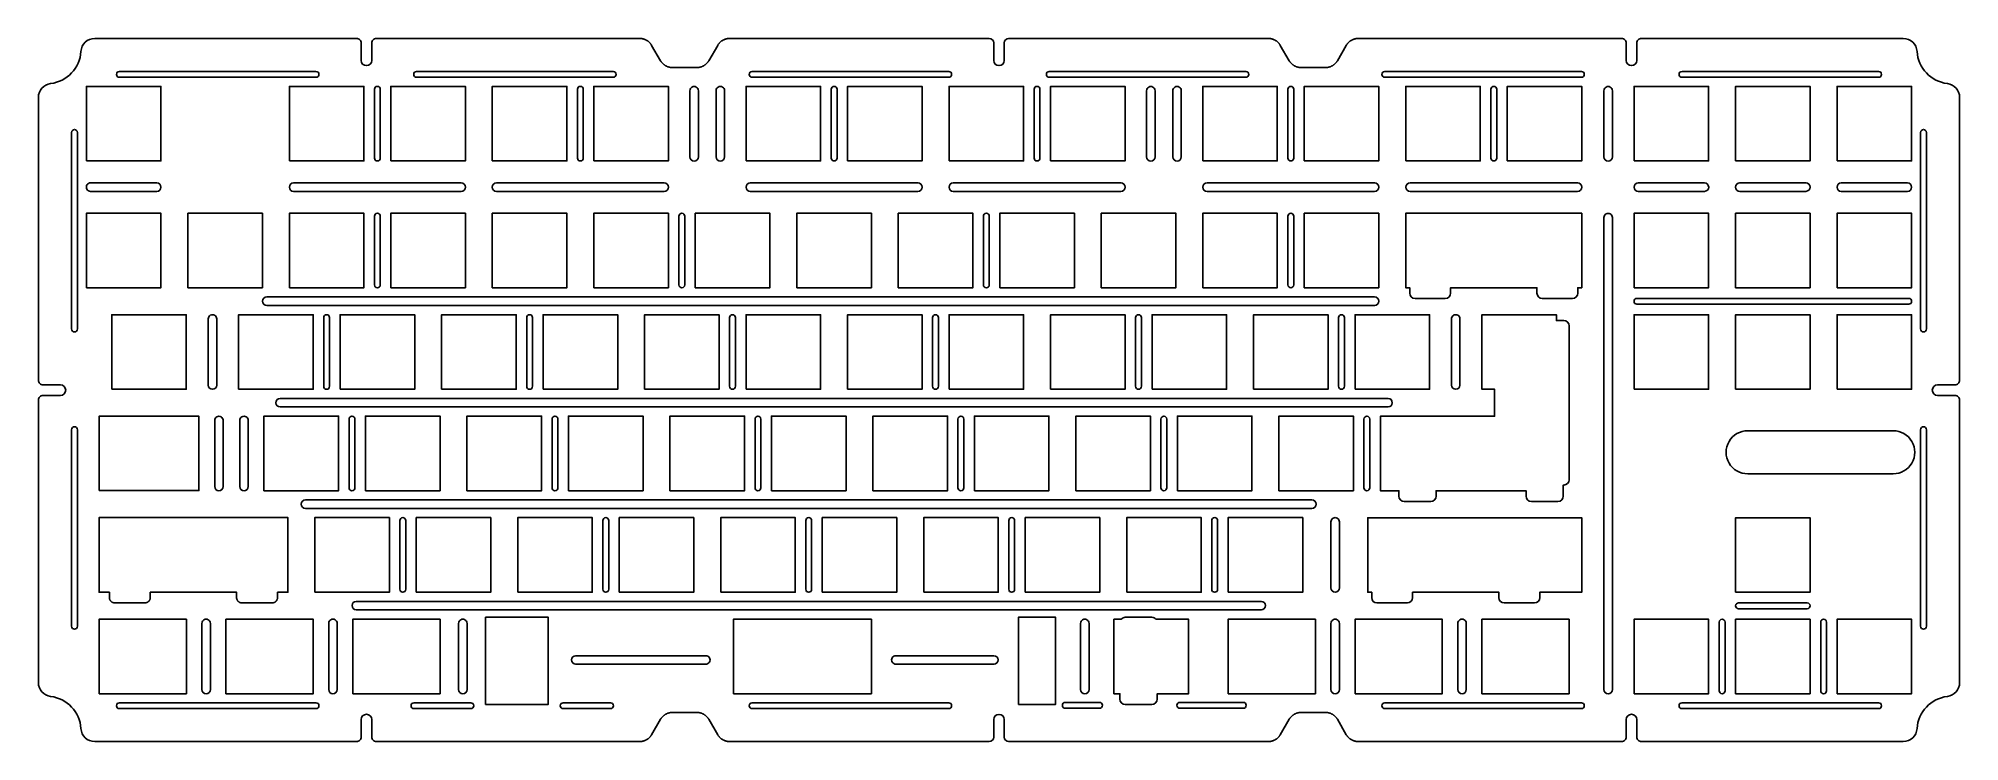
# Model space of a CAD drawing. Header units: millimetres. Extents: x -310 to 51, y 130 to 262.
import ezdxf

# ---------------------------------------------------------------- set-up
doc = ezdxf.new("R2010")
doc.units = ezdxf.units.MM
doc.header["$MEASUREMENT"] = 0
doc.layers.add('2', color=7, linetype='Continuous', true_color=0x00ffd5)
doc.layers.add('FR4', color=7, linetype='Continuous', true_color=0x000000)

msp = doc.modelspace()

# ---------------------------------------------------------------- linework, layer by layer
at = {"layer": '2', "elevation": 192.5}
msp.add_lwpolyline([(50.78, 251.39), (50.78, 198.28, -0.414214), (49.93, 197.43), (46.66, 197.43, 1), (46.66, 195.43), (49.93, 195.43, -0.414214), (50.78, 194.58), (50.78, 141.51, -0.379153), (48.49, 138.93, 0.360991), (42.79, 132.89, -0.395655), (40.2, 130.46), (-8.94, 130.46, -0.414214), (-9.79, 131.31), (-9.79, 134.57, 1), (-11.79, 134.57), (-11.79, 131.31, -0.414214), (-12.64, 130.46), (-62.09, 130.46), (-62.18, 130.46), (-62.27, 130.46), (-62.35, 130.47), (-62.43, 130.48), (-62.51, 130.49), (-62.59, 130.51), (-62.67, 130.52), (-62.75, 130.54), (-62.83, 130.57), (-62.91, 130.59), (-62.99, 130.62), (-63.07, 130.65), (-63.15, 130.69), (-63.23, 130.72), (-63.3, 130.76), (-63.38, 130.8), (-63.45, 130.85), (-63.52, 130.89), (-63.59, 130.94), (-63.66, 130.99), (-63.73, 131.05), (-63.79, 131.1), (-63.86, 131.16), (-63.92, 131.22), (-63.97, 131.28), (-64.03, 131.34), (-64.08, 131.4), (-64.14, 131.47), (-64.19, 131.53), (-64.23, 131.6), (-64.28, 131.67), (-64.33, 131.75), (-66.01, 134.66), (-66.05, 134.73), (-66.09, 134.8), (-66.14, 134.87), (-66.19, 134.93), (-66.25, 135), (-66.3, 135.06), (-66.36, 135.12), (-66.42, 135.18), (-66.48, 135.23), (-66.54, 135.29), (-66.6, 135.34), (-66.67, 135.39), (-66.74, 135.44), (-66.81, 135.49), (-66.88, 135.53), (-66.95, 135.58), (-67.02, 135.62), (-67.1, 135.66), (-67.17, 135.69), (-67.25, 135.73), (-67.32, 135.76), (-67.4, 135.79), (-67.48, 135.81), (-67.56, 135.84), (-67.64, 135.86), (-67.72, 135.88), (-67.8, 135.9), (-67.88, 135.91), (-67.97, 135.92), (-68.05, 135.93), (-68.13, 135.93), (-68.21, 135.93), (-72.83, 135.93), (-72.92, 135.93), (-73, 135.93), (-73.08, 135.92), (-73.16, 135.91), (-73.25, 135.9), (-73.33, 135.88), (-73.41, 135.86), (-73.49, 135.84), (-73.57, 135.81), (-73.65, 135.79), (-73.73, 135.76), (-73.8, 135.73), (-73.88, 135.69), (-73.95, 135.66), (-74.03, 135.62), (-74.1, 135.58), (-74.17, 135.53), (-74.24, 135.49), (-74.31, 135.44), (-74.38, 135.39), (-74.45, 135.34), (-74.51, 135.29), (-74.57, 135.23), (-74.63, 135.18), (-74.69, 135.12), (-74.75, 135.06), (-74.8, 135), (-74.86, 134.93), (-74.91, 134.87), (-74.95, 134.8), (-75, 134.73), (-75.04, 134.66), (-76.72, 131.75), (-76.77, 131.67), (-76.82, 131.6), (-76.86, 131.53), (-76.91, 131.47), (-76.96, 131.4), (-77.02, 131.34), (-77.07, 131.28), (-77.13, 131.22), (-77.19, 131.16), (-77.26, 131.1), (-77.32, 131.05), (-77.39, 130.99), (-77.45, 130.94), (-77.52, 130.89), (-77.6, 130.85), (-77.67, 130.8), (-77.74, 130.76), (-77.82, 130.72), (-77.9, 130.69), (-77.98, 130.65), (-78.05, 130.62), (-78.13, 130.59), (-78.21, 130.57), (-78.3, 130.54), (-78.38, 130.52), (-78.46, 130.51), (-78.54, 130.49), (-78.62, 130.48), (-78.7, 130.47), (-78.78, 130.46), (-78.86, 130.46), (-78.96, 130.46), (-127.68, 130.46, -0.414212), (-128.53, 131.31), (-128.53, 134.57, 1), (-130.52, 134.57), (-130.52, 131.31, -0.414212), (-131.37, 130.46), (-180.08, 130.46), (-180.18, 130.46), (-180.27, 130.46), (-180.35, 130.47), (-180.43, 130.48), (-180.51, 130.49), (-180.59, 130.51), (-180.67, 130.52), (-180.75, 130.54), (-180.83, 130.57), (-180.91, 130.59), (-180.99, 130.62), (-181.07, 130.65), (-181.15, 130.69), (-181.23, 130.72), (-181.3, 130.76), (-181.38, 130.8), (-181.45, 130.85), (-181.52, 130.89), (-181.59, 130.94), (-181.66, 130.99), (-181.73, 131.05), (-181.79, 131.1), (-181.86, 131.16), (-181.92, 131.22), (-181.97, 131.28), (-182.03, 131.34), (-182.08, 131.4), (-182.14, 131.47), (-182.19, 131.53), (-182.23, 131.6), (-182.28, 131.67), (-182.33, 131.75), (-184.01, 134.66), (-184.05, 134.73), (-184.09, 134.8), (-184.14, 134.87), (-184.19, 134.93), (-184.25, 135), (-184.3, 135.06), (-184.36, 135.12), (-184.42, 135.18), (-184.48, 135.23), (-184.54, 135.29), (-184.6, 135.34), (-184.67, 135.39), (-184.74, 135.44), (-184.81, 135.49), (-184.88, 135.53), (-184.95, 135.58), (-185.02, 135.62), (-185.1, 135.66), (-185.17, 135.69), (-185.25, 135.73), (-185.32, 135.76), (-185.4, 135.79), (-185.48, 135.81), (-185.56, 135.84), (-185.64, 135.86), (-185.72, 135.88), (-185.8, 135.9), (-185.88, 135.91), (-185.97, 135.92), (-186.05, 135.93), (-186.13, 135.93), (-186.21, 135.93), (-190.83, 135.93), (-190.92, 135.93), (-191, 135.93), (-191.08, 135.92), (-191.16, 135.91), (-191.25, 135.9), (-191.33, 135.88), (-191.41, 135.86), (-191.49, 135.84), (-191.57, 135.81), (-191.65, 135.79), (-191.73, 135.76), (-191.8, 135.73), (-191.88, 135.69), (-191.95, 135.66), (-192.03, 135.62), (-192.1, 135.58), (-192.17, 135.53), (-192.24, 135.49), (-192.31, 135.44), (-192.38, 135.39), (-192.45, 135.34), (-192.51, 135.29), (-192.57, 135.23), (-192.63, 135.18), (-192.69, 135.12), (-192.75, 135.06), (-192.8, 135), (-192.86, 134.93), (-192.91, 134.87), (-192.95, 134.8), (-193, 134.73), (-193.04, 134.66), (-194.72, 131.75), (-194.77, 131.67), (-194.82, 131.6), (-194.86, 131.53), (-194.91, 131.47), (-194.96, 131.4), (-195.02, 131.34), (-195.07, 131.28), (-195.13, 131.22), (-195.19, 131.16), (-195.26, 131.1), (-195.32, 131.05), (-195.39, 130.99), (-195.45, 130.94), (-195.52, 130.89), (-195.6, 130.85), (-195.67, 130.8), (-195.74, 130.76), (-195.82, 130.72), (-195.9, 130.69), (-195.98, 130.65), (-196.05, 130.62), (-196.13, 130.59), (-196.21, 130.57), (-196.3, 130.54), (-196.38, 130.52), (-196.46, 130.51), (-196.54, 130.49), (-196.62, 130.48), (-196.7, 130.47), (-196.78, 130.46), (-196.86, 130.46), (-196.96, 130.46), (-246.41, 130.46, -0.414214), (-247.26, 131.31), (-247.26, 134.57, 1), (-249.26, 134.57), (-249.26, 131.31, -0.414214), (-250.11, 130.46), (-299.25, 130.46, -0.395621), (-301.84, 132.89, 0.360991), (-307.54, 138.93, -0.379153), (-309.83, 141.51), (-309.83, 194.58, -0.414214), (-308.98, 195.43), (-305.71, 195.43, 1), (-305.71, 197.43), (-308.98, 197.43, -0.414214), (-309.83, 198.28), (-309.83, 251.39, -0.379153), (-307.54, 253.97, 0.360991), (-301.84, 260.01, -0.395621), (-299.25, 262.44), (-250.11, 262.44, -0.414214), (-249.26, 261.59), (-249.26, 258.33, 1), (-247.26, 258.33), (-247.26, 261.59, -0.414214), (-246.41, 262.44), (-196.96, 262.44), (-196.86, 262.44), (-196.78, 262.44), (-196.7, 262.43), (-196.62, 262.42), (-196.54, 262.41), (-196.46, 262.39), (-196.38, 262.38), (-196.3, 262.35), (-196.21, 262.33), (-196.13, 262.31), (-196.05, 262.28), (-195.98, 262.25), (-195.9, 262.21), (-195.82, 262.18), (-195.74, 262.14), (-195.67, 262.1), (-195.6, 262.05), (-195.52, 262.01), (-195.45, 261.96), (-195.39, 261.91), (-195.32, 261.85), (-195.26, 261.8), (-195.19, 261.74), (-195.13, 261.68), (-195.07, 261.62), (-195.02, 261.56), (-194.96, 261.5), (-194.91, 261.43), (-194.86, 261.37), (-194.82, 261.3), (-194.77, 261.23), (-194.72, 261.14), (-193.04, 258.24), (-193, 258.17), (-192.95, 258.1), (-192.91, 258.03), (-192.86, 257.97), (-192.8, 257.9), (-192.75, 257.84), (-192.69, 257.78), (-192.63, 257.72), (-192.57, 257.66), (-192.51, 257.61), (-192.45, 257.56), (-192.38, 257.51), (-192.31, 257.46), (-192.24, 257.41), (-192.17, 257.37), (-192.1, 257.32), (-192.03, 257.28), (-191.95, 257.24), (-191.88, 257.21), (-191.8, 257.17), (-191.73, 257.14), (-191.65, 257.11), (-191.57, 257.09), (-191.49, 257.06), (-191.41, 257.04), (-191.33, 257.02), (-191.25, 257), (-191.16, 256.99), (-191.08, 256.98), (-191, 256.97), (-190.92, 256.97), (-190.83, 256.97), (-186.21, 256.97), (-186.13, 256.97), (-186.05, 256.97), (-185.97, 256.98), (-185.88, 256.99), (-185.8, 257), (-185.72, 257.02), (-185.64, 257.04), (-185.56, 257.06), (-185.48, 257.09), (-185.4, 257.11), (-185.32, 257.14), (-185.25, 257.17), (-185.17, 257.21), (-185.1, 257.24), (-185.02, 257.28), (-184.95, 257.32), (-184.88, 257.37), (-184.81, 257.41), (-184.74, 257.46), (-184.67, 257.51), (-184.6, 257.56), (-184.54, 257.61), (-184.48, 257.66), (-184.42, 257.72), (-184.36, 257.78), (-184.3, 257.84), (-184.25, 257.9), (-184.19, 257.97), (-184.14, 258.03), (-184.09, 258.1), (-184.05, 258.17), (-184.01, 258.24), (-182.33, 261.14), (-182.28, 261.23), (-182.23, 261.3), (-182.19, 261.37), (-182.14, 261.43), (-182.08, 261.5), (-182.03, 261.56), (-181.97, 261.62), (-181.92, 261.68), (-181.86, 261.74), (-181.79, 261.8), (-181.73, 261.85), (-181.66, 261.91), (-181.59, 261.96), (-181.52, 262.01), (-181.45, 262.05), (-181.38, 262.1), (-181.3, 262.14), (-181.23, 262.18), (-181.15, 262.21), (-181.07, 262.25), (-180.99, 262.28), (-180.91, 262.31), (-180.83, 262.33), (-180.75, 262.35), (-180.67, 262.38), (-180.59, 262.39), (-180.51, 262.41), (-180.43, 262.42), (-180.35, 262.43), (-180.27, 262.44), (-180.18, 262.44), (-180.09, 262.44), (-131.37, 262.44, -0.414207), (-130.52, 261.59), (-130.52, 258.33, 1), (-128.53, 258.33), (-128.53, 261.59, -0.414207), (-127.68, 262.44), (-78.96, 262.44), (-78.86, 262.44), (-78.78, 262.44), (-78.7, 262.43), (-78.62, 262.42), (-78.54, 262.41), (-78.46, 262.39), (-78.38, 262.38), (-78.3, 262.35), (-78.21, 262.33), (-78.13, 262.31), (-78.05, 262.28), (-77.98, 262.25), (-77.9, 262.21), (-77.82, 262.18), (-77.74, 262.14), (-77.67, 262.1), (-77.6, 262.05), (-77.52, 262.01), (-77.45, 261.96), (-77.39, 261.91), (-77.32, 261.85), (-77.26, 261.8), (-77.19, 261.74), (-77.13, 261.68), (-77.07, 261.62), (-77.02, 261.56), (-76.96, 261.5), (-76.91, 261.43), (-76.86, 261.37), (-76.82, 261.3), (-76.77, 261.23), (-76.72, 261.14), (-75.04, 258.24), (-75, 258.17), (-74.95, 258.1), (-74.91, 258.03), (-74.86, 257.97), (-74.8, 257.9), (-74.75, 257.84), (-74.69, 257.78), (-74.63, 257.72), (-74.57, 257.66), (-74.51, 257.61), (-74.45, 257.56), (-74.38, 257.51), (-74.31, 257.46), (-74.24, 257.41), (-74.17, 257.37), (-74.1, 257.32), (-74.03, 257.28), (-73.95, 257.24), (-73.88, 257.21), (-73.8, 257.17), (-73.73, 257.14), (-73.65, 257.11), (-73.57, 257.09), (-73.49, 257.06), (-73.41, 257.04), (-73.33, 257.02), (-73.25, 257), (-73.16, 256.99), (-73.08, 256.98), (-73, 256.97), (-72.92, 256.97), (-72.83, 256.97), (-68.21, 256.97), (-68.13, 256.97), (-68.05, 256.97), (-67.97, 256.98), (-67.88, 256.99), (-67.8, 257), (-67.72, 257.02), (-67.64, 257.04), (-67.56, 257.06), (-67.48, 257.09), (-67.4, 257.11), (-67.32, 257.14), (-67.25, 257.17), (-67.17, 257.21), (-67.1, 257.24), (-67.02, 257.28), (-66.95, 257.32), (-66.88, 257.37), (-66.81, 257.41), (-66.74, 257.46), (-66.67, 257.51), (-66.6, 257.56), (-66.54, 257.61), (-66.48, 257.66), (-66.42, 257.72), (-66.36, 257.78), (-66.3, 257.84), (-66.25, 257.9), (-66.19, 257.97), (-66.14, 258.03), (-66.09, 258.1), (-66.05, 258.17), (-66.01, 258.24), (-64.33, 261.14), (-64.28, 261.23), (-64.23, 261.3), (-64.19, 261.37), (-64.14, 261.43), (-64.08, 261.5), (-64.03, 261.56), (-63.97, 261.62), (-63.92, 261.68), (-63.86, 261.74), (-63.79, 261.8), (-63.73, 261.85), (-63.66, 261.91), (-63.59, 261.96), (-63.52, 262.01), (-63.45, 262.05), (-63.38, 262.1), (-63.3, 262.14), (-63.23, 262.18), (-63.15, 262.21), (-63.07, 262.25), (-62.99, 262.28), (-62.91, 262.31), (-62.83, 262.33), (-62.75, 262.35), (-62.67, 262.38), (-62.59, 262.39), (-62.51, 262.41), (-62.43, 262.42), (-62.35, 262.43), (-62.27, 262.44), (-62.18, 262.44), (-62.09, 262.44), (-12.64, 262.44, -0.414214), (-11.79, 261.59), (-11.79, 258.33, 1), (-9.79, 258.33), (-9.79, 261.59, -0.414214), (-8.94, 262.44), (40.2, 262.44, -0.395655), (42.79, 260.01, 0.360992), (48.49, 253.97, -0.379153)], format="xyb", close=True, dxfattribs=at)
at = {"layer": 'FR4', "elevation": 192.5}
for points in [[(-257.73, 256.24), (-294.63, 256.24, 1), (-294.63, 255.14), (-257.73, 255.14, 1)], [(-238.83, 256.24), (-201.93, 256.24, -1), (-201.93, 255.14), (-238.83, 255.14, -1)], [(-138.97, 256.24), (-175.87, 256.24, 1), (-175.87, 255.14), (-138.97, 255.14, 1)], [(-120.08, 256.24), (-83.18, 256.24, -1), (-83.18, 255.14), (-120.08, 255.14, -1)], [(-20.21, 256.24), (-57.11, 256.24, 1), (-57.11, 255.14), (-20.21, 255.14, 1)], [(-1.32, 256.24), (35.58, 256.24, -1), (35.58, 255.14), (-1.32, 255.14, -1)], [(-246.75, 252.89, -1), (-245.65, 252.89), (-245.65, 239.99, -1), (-246.75, 239.99)], [(-208.65, 252.89, -1), (-207.55, 252.89), (-207.55, 239.99, -1), (-208.65, 239.99)], [(-185.95, 252.62), (-185.95, 240.22, -1), (-187.55, 240.22), (-187.55, 252.62, -1.000002)], [(-181.03, 240.22, -1), (-182.63, 240.22), (-182.63, 252.62, -1.000002), (-181.03, 252.62)], [(-161.03, 252.89, -1), (-159.93, 252.89), (-159.93, 239.99, -1), (-161.03, 239.99)], [(-122.93, 252.89, -1), (-121.83, 252.89), (-121.83, 239.99, -1), (-122.93, 239.99)], [(-100.23, 252.62), (-100.23, 240.22, -1), (-101.83, 240.22), (-101.83, 252.62, -1.000002)], [(-95.3, 240.22, -1), (-96.9, 240.22), (-96.9, 252.62, -1.000002), (-95.3, 252.62)], [(-75.29, 252.89, -1), (-74.19, 252.89), (-74.19, 239.99, -1), (-75.29, 239.99)], [(-37.19, 252.89, -1), (-36.09, 252.89), (-36.09, 239.99, -1), (-37.19, 239.99)], [(-14.38, 252.62), (-14.38, 240.22, -1), (-15.98, 240.22), (-15.98, 252.62, -1.000002)], [(-303.61, 207.9), (-303.61, 244.8, -1), (-302.51, 244.8), (-302.51, 207.9, -1)], [(44.56, 207.9), (44.56, 244.8, 1), (43.46, 244.8), (43.46, 207.9, 1)], [(-287.63, 233.74), (-300.03, 233.74, -1.000002), (-300.03, 235.34), (-287.63, 235.34, -0.999993)], [(-230.48, 233.74), (-261.93, 233.74, -0.999982), (-261.93, 235.34), (-230.48, 235.34, -0.999917)], [(-223.83, 235.34), (-192.38, 235.34, -0.999867), (-192.38, 233.74), (-223.83, 233.74, -0.999911)], [(-144.75, 233.74), (-176.2, 233.74, -0.999982), (-176.2, 235.34), (-144.75, 235.34, -0.999917)], [(-138.1, 235.34), (-106.65, 235.34, -0.999867), (-106.65, 233.74), (-138.1, 233.74, -0.999911)], [(-90.48, 235.34), (-59.03, 235.34, -0.999867), (-59.03, 233.74), (-90.48, 233.74, -0.999911)], [(-52.37, 235.34), (-20.91, 235.34, -0.999867), (-20.91, 233.74), (-52.37, 233.74, -0.999911)], [(2.89, 233.74), (-9.52, 233.74, -0.999823), (-9.52, 235.34), (2.88, 235.34, -0.999804)], [(21.94, 233.74), (9.53, 233.74, -0.999823), (9.53, 235.34), (21.93, 235.34, -0.999804)], [(28.58, 235.34), (40.98, 235.34, -1), (40.98, 233.74), (28.58, 233.74, -0.999938)], [(-246.75, 229.08, -1), (-245.65, 229.08), (-245.65, 216.18, -1), (-246.75, 216.18)], [(-189.6, 229.08, -1), (-188.5, 229.08), (-188.5, 216.18, -1), (-189.6, 216.18)], [(-132.45, 229.08, -1), (-131.35, 229.08), (-131.35, 216.18, -1), (-132.45, 216.18)], [(-75.3, 229.08, -1), (-74.2, 229.08), (-74.2, 216.18, -1), (-75.3, 216.18)], [(-52.43, 214.63), (-52.43, 215.63), (-53.18, 215.63), (-53.18, 229.63), (-20.13, 229.63), (-20.13, 215.63), (-20.88, 215.63), (-20.88, 214.63, -0.414213), (-21.88, 213.63), (-27.55, 213.63, -0.414213), (-28.55, 214.63), (-28.55, 215.63), (-44.75, 215.63), (-44.75, 214.63, -0.414213), (-45.75, 213.63), (-51.43, 213.63, -0.414213)], [(-14.38, 228.81), (-14.38, 140.21, -1), (-15.98, 140.21), (-15.98, 228.81, -1.000002)], [(41.23, 212.55), (-9.77, 212.55, -1), (-9.77, 213.65), (41.23, 213.65, -1)], [(-276.36, 209.78), (-276.36, 197.38, -1), (-277.96, 197.38), (-277.96, 209.78, -1.000002)], [(-256.28, 210.04, -1), (-255.18, 210.04), (-255.18, 197.14, -1), (-256.28, 197.14)], [(-218.18, 210.04, -1), (-217.08, 210.04), (-217.08, 197.14, -1), (-218.18, 197.14)], [(-180.08, 210.04, -1), (-178.98, 210.04), (-178.98, 197.14, -1), (-180.08, 197.14)], [(-141.98, 210.04, -1), (-140.88, 210.04), (-140.88, 197.14, -1), (-141.98, 197.14)], [(-103.88, 210.04, -1), (-102.78, 210.04), (-102.78, 197.14, -1), (-103.88, 197.14)], [(-65.78, 210.04, -1), (-64.68, 210.04), (-64.68, 197.14, -1), (-65.78, 197.14)], [(-54.47, 176.53), (-54.47, 177.53), (-57.94, 177.53), (-57.94, 191.53), (-36.51, 191.53), (-36.51, 196.58), (-38.89, 196.58), (-38.89, 210.58), (-24.89, 210.58), (-24.89, 209.49), (-23.51, 209.49, -0.414213), (-22.51, 208.49), (-22.51, 179.61, -0.414206), (-23.51, 178.61), (-23.6, 178.61), (-23.6, 176.53, -0.414213), (-24.6, 175.53), (-29.6, 175.53, -0.414206), (-30.6, 176.53), (-30.6, 177.53), (-47.47, 177.53), (-47.47, 176.53, -0.414206), (-48.47, 175.53), (-53.47, 175.53, -0.414213)], [(-43, 197.38, -1), (-44.6, 197.38), (-44.6, 209.78, -1.000002), (-43, 209.78)], [(-275.14, 190.73), (-275.14, 178.33, -1), (-276.74, 178.33), (-276.74, 190.73, -1.000002)], [(-270.44, 178.33, -1), (-272.04, 178.33), (-272.04, 190.73, -1.000002), (-270.44, 190.73)], [(-251.52, 190.99, -1), (-250.42, 190.99), (-250.42, 178.09, -1), (-251.52, 178.09)], [(-213.42, 190.99, -1), (-212.32, 190.99), (-212.32, 178.09, -1), (-213.42, 178.09)], [(-175.32, 190.99, -1), (-174.22, 190.99), (-174.22, 178.09, -1), (-175.32, 178.09)], [(-137.22, 190.99, -1), (-136.12, 190.99), (-136.12, 178.09, -1), (-137.22, 178.09)], [(-99.12, 190.99, -1), (-98.02, 190.99), (-98.02, 178.09, -1), (-99.12, 178.09)], [(-61.02, 190.99, -1), (-59.92, 190.99), (-59.92, 178.09, -1), (-61.02, 178.09)], [(-303.61, 189), (-303.61, 152.1, 1), (-302.51, 152.1), (-302.51, 189, 1)], [(38.31, 180.71), (11.01, 180.71, -1.000155), (11.01, 188.81), (38.31, 188.81, -1.000155)], [(44.56, 189), (44.56, 152.1, -1), (43.46, 152.1), (43.46, 189, -1)], [(-241.99, 171.94, -1), (-240.89, 171.94), (-240.89, 159.04, -1), (-241.99, 159.04)], [(-203.89, 171.94, -1), (-202.79, 171.94), (-202.79, 159.04, -1), (-203.89, 159.04)], [(-165.79, 171.94, -1), (-164.69, 171.94), (-164.69, 159.04, -1), (-165.79, 159.04)], [(-127.69, 171.94, -1), (-126.59, 171.94), (-126.59, 159.04, -1), (-127.69, 159.04)], [(-89.59, 171.94, -1), (-88.49, 171.94), (-88.49, 159.04, -1), (-89.59, 159.04)], [(-65.62, 171.69), (-65.62, 159.29, -1), (-67.22, 159.29), (-67.22, 171.69, -1.000002)], [(-28.02, 157.48), (-28.02, 158.48), (-20.13, 158.48), (-20.13, 172.48), (-60.32, 172.48), (-60.32, 158.48), (-59.57, 158.48), (-59.57, 157.48, 0.414213), (-58.57, 156.48), (-52.9, 156.48, 0.414213), (-51.9, 157.48), (-51.9, 158.48), (-35.7, 158.48), (-35.7, 157.48, 0.414213), (-34.7, 156.48), (-29.02, 156.48, 0.414213)], [(22.18, 156.5, -1), (22.18, 155.4), (9.28, 155.4, -1), (9.28, 156.5)], [(-277.55, 152.63), (-277.55, 140.23, -1), (-279.15, 140.23), (-279.15, 152.63, -1.000002)], [(-253.74, 152.63), (-253.74, 140.23, -1), (-255.34, 140.23), (-255.34, 152.63, -1.000002)], [(-229.36, 152.63), (-229.36, 140.23, -1), (-230.96, 140.23), (-230.96, 152.63, -1.000002)], [(-112.62, 152.63), (-112.62, 140.23, -1), (-114.22, 140.23), (-114.22, 152.63, -1.000002)], [(-100.07, 153.43), (-93.95, 153.43), (-93.95, 139.43), (-99.83, 139.43), (-99.83, 138.43, -0.414206), (-100.83, 137.43), (-105.83, 137.43, -0.414213), (-106.83, 138.43), (-106.83, 139.43), (-107.95, 139.43), (-107.95, 153.43), (-106.59, 153.43, -0.219136), (-105.83, 153.78), (-100.83, 153.78, -0.219126)], [(-65.62, 152.63), (-65.62, 140.23, -1), (-67.22, 140.23), (-67.22, 152.63, -1.000002)], [(-41.81, 152.63), (-41.81, 140.23, -1), (-43.41, 140.23), (-43.41, 152.63, -1.000002)], [(6.76, 152.88, 1), (5.66, 152.88), (5.66, 139.98, 1), (6.76, 139.98)], [(24.71, 152.88, -1), (25.81, 152.88), (25.81, 139.98, -1), (24.71, 139.98)], [(-184.56, 144.98), (-208.96, 144.98, -1), (-208.96, 146.58), (-184.56, 146.58, -1.000002)], [(-130.48, 146.58), (-148.88, 146.58, 1.000001), (-148.88, 144.98), (-130.48, 144.98, 1)], [(-257.73, 136.64), (-294.63, 136.64, -1), (-294.63, 137.74), (-257.73, 137.74, -1)], [(-228.68, 136.64), (-239.33, 136.64, -1), (-239.33, 137.74), (-228.68, 137.74, -1)], [(-211.33, 137.74), (-202.43, 137.74, -1), (-202.43, 136.64), (-211.33, 136.64, -1)], [(-138.97, 136.64), (-175.87, 136.64, -1), (-175.87, 137.74), (-138.97, 137.74, -1)], [(-117.07, 137.81), (-110.67, 137.81, -1), (-110.67, 136.71), (-117.07, 136.71, -1)], [(-95.57, 137.81), (-83.67, 137.81, -1), (-83.67, 136.71), (-95.57, 136.71, -1)], [(-20.21, 136.64), (-57.11, 136.64, -1), (-57.11, 137.74), (-20.21, 137.74, -1)], [(-1.32, 136.64), (35.58, 136.64, 1), (35.58, 137.74), (-1.32, 137.74, 1)]]:
    msp.add_lwpolyline(points, format="xyb", close=True, dxfattribs=at)
for points in [[(-300.83, 239.45), (-286.83, 239.45), (-286.83, 253.45), (-300.83, 253.45)], [(-262.73, 239.44), (-248.73, 239.44), (-248.73, 253.44), (-262.73, 253.44)], [(-243.68, 239.44), (-229.68, 239.44), (-229.68, 253.44), (-243.68, 253.44)], [(-224.63, 239.44), (-210.63, 239.44), (-210.63, 253.44), (-224.63, 253.44)], [(-205.58, 239.44), (-191.58, 239.44), (-191.58, 253.44), (-205.58, 253.44)], [(-177, 239.44), (-163, 239.44), (-163, 253.44), (-177, 253.44)], [(-157.95, 239.44), (-143.95, 239.44), (-143.95, 253.44), (-157.95, 253.44)], [(-138.9, 239.44), (-124.9, 239.44), (-124.9, 253.44), (-138.9, 253.44)], [(-119.85, 239.44), (-105.85, 239.44), (-105.85, 253.44), (-119.85, 253.44)], [(-91.28, 239.44), (-77.28, 239.44), (-77.28, 253.44), (-91.28, 253.44)], [(-72.23, 239.44), (-58.23, 239.44), (-58.23, 253.44), (-72.23, 253.44)], [(-53.18, 239.44), (-39.18, 239.44), (-39.18, 253.44), (-53.18, 253.44)], [(-34.13, 239.44), (-20.13, 239.44), (-20.13, 253.44), (-34.13, 253.44)], [(-10.32, 239.44), (3.68, 239.44), (3.68, 253.44), (-10.32, 253.44)], [(8.73, 239.44), (22.73, 239.44), (22.73, 253.44), (8.73, 253.44)], [(27.78, 239.44), (41.78, 239.44), (41.78, 253.44), (27.78, 253.44)], [(-300.83, 215.63), (-286.83, 215.63), (-286.83, 229.63), (-300.83, 229.63)], [(-281.78, 215.63), (-267.78, 215.63), (-267.78, 229.63), (-281.78, 229.63)], [(-262.73, 215.63), (-248.73, 215.63), (-248.73, 229.63), (-262.73, 229.63)], [(-243.68, 215.63), (-229.68, 215.63), (-229.68, 229.63), (-243.68, 229.63)], [(-224.63, 215.63), (-210.63, 215.63), (-210.63, 229.63), (-224.63, 229.63)], [(-205.58, 215.63), (-191.58, 215.63), (-191.58, 229.63), (-205.58, 229.63)], [(-186.53, 215.63), (-172.53, 215.63), (-172.53, 229.63), (-186.53, 229.63)], [(-167.48, 215.63), (-153.48, 215.63), (-153.48, 229.63), (-167.48, 229.63)], [(-148.43, 215.63), (-134.43, 215.63), (-134.43, 229.63), (-148.43, 229.63)], [(-129.38, 215.63), (-115.38, 215.63), (-115.38, 229.63), (-129.38, 229.63)], [(-110.33, 215.63), (-96.33, 215.63), (-96.33, 229.63), (-110.33, 229.63)], [(-91.28, 215.63), (-77.28, 215.63), (-77.28, 229.63), (-91.28, 229.63)], [(-72.23, 215.63), (-58.23, 215.63), (-58.23, 229.63), (-72.23, 229.63)], [(-10.32, 215.63), (3.68, 215.63), (3.68, 229.63), (-10.32, 229.63)], [(8.73, 215.63), (22.73, 215.63), (22.73, 229.63), (8.73, 229.63)], [(27.78, 215.63), (41.78, 215.63), (41.78, 229.63), (27.78, 229.63)], [(-296.07, 196.59), (-282.07, 196.59), (-282.07, 210.59), (-296.07, 210.59)], [(-272.25, 196.59), (-258.25, 196.59), (-258.25, 210.59), (-272.25, 210.59)], [(-253.2, 196.59), (-239.2, 196.59), (-239.2, 210.59), (-253.2, 210.59)], [(-234.15, 196.59), (-220.15, 196.59), (-220.15, 210.59), (-234.15, 210.59)], [(-215.1, 196.59), (-201.1, 196.59), (-201.1, 210.59), (-215.1, 210.59)], [(-196.05, 196.59), (-182.05, 196.59), (-182.05, 210.59), (-196.05, 210.59)], [(-177, 196.59), (-163, 196.59), (-163, 210.59), (-177, 210.59)], [(-157.95, 196.59), (-143.95, 196.59), (-143.95, 210.59), (-157.95, 210.59)], [(-138.9, 196.59), (-124.9, 196.59), (-124.9, 210.59), (-138.9, 210.59)], [(-119.85, 196.59), (-105.85, 196.59), (-105.85, 210.59), (-119.85, 210.59)], [(-100.8, 196.59), (-86.8, 196.59), (-86.8, 210.59), (-100.8, 210.59)], [(-81.75, 196.59), (-67.75, 196.59), (-67.75, 210.59), (-81.75, 210.59)], [(-62.7, 196.59), (-48.7, 196.59), (-48.7, 210.59), (-62.7, 210.59)], [(-10.32, 196.58), (3.68, 196.58), (3.68, 210.58), (-10.32, 210.58)], [(8.73, 196.58), (22.73, 196.58), (22.73, 210.58), (8.73, 210.58)], [(27.78, 196.58), (41.78, 196.58), (41.78, 210.58), (27.78, 210.58)], [(-298.45, 177.56), (-279.69, 177.56), (-279.69, 191.51), (-298.45, 191.51)], [(-267.49, 177.54), (-253.49, 177.54), (-253.49, 191.54), (-267.49, 191.54)], [(-248.44, 177.54), (-234.44, 177.54), (-234.44, 191.54), (-248.44, 191.54)], [(-229.39, 177.54), (-215.39, 177.54), (-215.39, 191.54), (-229.39, 191.54)], [(-210.34, 177.54), (-196.34, 177.54), (-196.34, 191.54), (-210.34, 191.54)], [(-191.29, 177.54), (-177.29, 177.54), (-177.29, 191.54), (-191.29, 191.54)], [(-172.24, 177.54), (-158.24, 177.54), (-158.24, 191.54), (-172.24, 191.54)], [(-153.19, 177.54), (-139.19, 177.54), (-139.19, 191.54), (-153.19, 191.54)], [(-134.14, 177.54), (-120.14, 177.54), (-120.14, 191.54), (-134.14, 191.54)], [(-115.09, 177.54), (-101.09, 177.54), (-101.09, 191.54), (-115.09, 191.54)], [(-96.04, 177.54), (-82.04, 177.54), (-82.04, 191.54), (-96.04, 191.54)], [(-76.99, 177.54), (-62.99, 177.54), (-62.99, 191.54), (-76.99, 191.54)], [(-265.95, 156.49), (-271.63, 156.49), (-271.68, 156.49), (-271.73, 156.49), (-271.78, 156.5), (-271.83, 156.51), (-271.88, 156.52), (-271.93, 156.54), (-271.98, 156.55), (-272.02, 156.57), (-272.07, 156.59), (-272.11, 156.62), (-272.16, 156.64), (-272.2, 156.67), (-272.24, 156.7), (-272.28, 156.73), (-272.32, 156.76), (-272.35, 156.8), (-272.39, 156.84), (-272.42, 156.88), (-272.45, 156.92), (-272.48, 156.96), (-272.5, 157), (-272.53, 157.05), (-272.55, 157.1), (-272.57, 157.14), (-272.58, 157.19), (-272.6, 157.24), (-272.61, 157.29), (-272.62, 157.34), (-272.62, 157.39), (-272.63, 157.44), (-272.63, 157.49), (-272.63, 158.49), (-288.83, 158.49), (-288.83, 157.49), (-288.83, 157.44), (-288.83, 157.39), (-288.84, 157.34), (-288.85, 157.29), (-288.86, 157.24), (-288.87, 157.19), (-288.89, 157.14), (-288.91, 157.1), (-288.93, 157.05), (-288.95, 157), (-288.98, 156.96), (-289.01, 156.92), (-289.04, 156.88), (-289.07, 156.84), (-289.1, 156.8), (-289.14, 156.76), (-289.18, 156.73), (-289.21, 156.7), (-289.26, 156.67), (-289.3, 156.64), (-289.34, 156.62), (-289.39, 156.59), (-289.43, 156.57), (-289.48, 156.55), (-289.53, 156.54), (-289.58, 156.52), (-289.63, 156.51), (-289.68, 156.5), (-289.73, 156.49), (-289.78, 156.49), (-289.83, 156.49), (-295.5, 156.49), (-295.55, 156.49), (-295.61, 156.49), (-295.66, 156.5), (-295.71, 156.51), (-295.75, 156.52), (-295.8, 156.54), (-295.85, 156.55), (-295.9, 156.57), (-295.94, 156.59), (-295.99, 156.62), (-296.03, 156.64), (-296.08, 156.67), (-296.12, 156.7), (-296.16, 156.73), (-296.19, 156.76), (-296.23, 156.8), (-296.26, 156.84), (-296.29, 156.88), (-296.32, 156.92), (-296.35, 156.96), (-296.38, 157), (-296.4, 157.05), (-296.42, 157.1), (-296.44, 157.14), (-296.46, 157.19), (-296.47, 157.24), (-296.48, 157.29), (-296.49, 157.34), (-296.5, 157.39), (-296.5, 157.44), (-296.5, 157.49), (-296.5, 158.49), (-298.44, 158.49), (-298.44, 172.49), (-263.01, 172.49), (-263.01, 158.49), (-264.95, 158.49), (-264.95, 157.49), (-264.95, 157.44), (-264.96, 157.39), (-264.96, 157.34), (-264.97, 157.29), (-264.98, 157.24), (-265, 157.19), (-265.01, 157.14), (-265.03, 157.1), (-265.05, 157.05), (-265.08, 157), (-265.1, 156.96), (-265.13, 156.92), (-265.16, 156.88), (-265.19, 156.84), (-265.23, 156.8), (-265.26, 156.76), (-265.3, 156.73), (-265.34, 156.7), (-265.38, 156.67), (-265.42, 156.64), (-265.47, 156.62), (-265.51, 156.59), (-265.56, 156.57), (-265.6, 156.55), (-265.65, 156.54), (-265.7, 156.52), (-265.75, 156.51), (-265.8, 156.5), (-265.85, 156.49), (-265.9, 156.49)], [(-257.96, 158.49), (-243.96, 158.49), (-243.96, 172.49), (-257.96, 172.49)], [(-238.91, 158.49), (-224.91, 158.49), (-224.91, 172.49), (-238.91, 172.49)], [(-219.86, 158.49), (-205.86, 158.49), (-205.86, 172.49), (-219.86, 172.49)], [(-200.81, 158.49), (-186.81, 158.49), (-186.81, 172.49), (-200.81, 172.49)], [(-181.76, 158.49), (-167.76, 158.49), (-167.76, 172.49), (-181.76, 172.49)], [(-162.71, 158.49), (-148.71, 158.49), (-148.71, 172.49), (-162.71, 172.49)], [(-143.66, 158.49), (-129.66, 158.49), (-129.66, 172.49), (-143.66, 172.49)], [(-124.61, 158.49), (-110.61, 158.49), (-110.61, 172.49), (-124.61, 172.49)], [(-105.56, 158.49), (-91.56, 158.49), (-91.56, 172.49), (-105.56, 172.49)], [(-86.51, 158.49), (-72.51, 158.49), (-72.51, 172.49), (-86.51, 172.49)], [(8.73, 158.48), (22.73, 158.48), (22.73, 172.48), (8.73, 172.48)], [(-298.45, 139.43), (-282.06, 139.43), (-282.06, 153.43), (-298.45, 153.43)], [(-274.63, 139.43), (-258.25, 139.43), (-258.25, 153.43), (-274.63, 153.43)], [(-250.82, 139.43), (-234.44, 139.43), (-234.44, 153.43), (-250.82, 153.43)], [(-225.89, 137.42), (-214.13, 137.42), (-214.13, 153.78), (-225.89, 153.78)], [(-179.39, 139.43), (-153.48, 139.43), (-153.48, 153.43), (-179.39, 153.43)], [(-125.89, 137.42), (-118.89, 137.42), (-118.89, 153.78), (-125.89, 153.78)], [(-86.52, 139.43), (-70.13, 139.43), (-70.13, 153.43), (-86.52, 153.43)], [(-62.7, 139.43), (-46.32, 139.43), (-46.32, 153.43), (-62.7, 153.43)], [(-38.89, 139.43), (-22.51, 139.43), (-22.51, 153.43), (-38.89, 153.43)], [(-10.32, 139.43), (3.68, 139.43), (3.68, 153.43), (-10.32, 153.43)], [(8.73, 139.43), (22.73, 139.43), (22.73, 153.43), (8.73, 153.43)], [(27.78, 139.43), (41.78, 139.43), (41.78, 153.43), (27.78, 153.43)]]:
    msp.add_lwpolyline(points, close=True, dxfattribs=at)
at = {"layer": 'FR4', "color": 1, "true_color": 0xff0000, "elevation": 192.5}
for points in [[(-266.98, 212.31, -0.999982), (-266.98, 213.91), (-59.03, 213.91, -0.999917), (-59.03, 212.31)], [(-264.45, 193.27, -0.999982), (-264.45, 194.87), (-56.5, 194.87, -0.999917), (-56.5, 193.27)], [(-259.69, 174.22, -0.999982), (-259.69, 175.82), (-70.79, 175.82, -0.999917), (-70.79, 174.22)], [(-250.16, 155.17, -0.999982), (-250.16, 156.77), (-80.31, 156.77, -0.999917), (-80.31, 155.17)]]:
    msp.add_lwpolyline(points, format="xyb", close=True, dxfattribs=at)

doc.saveas('drawing.dxf')
